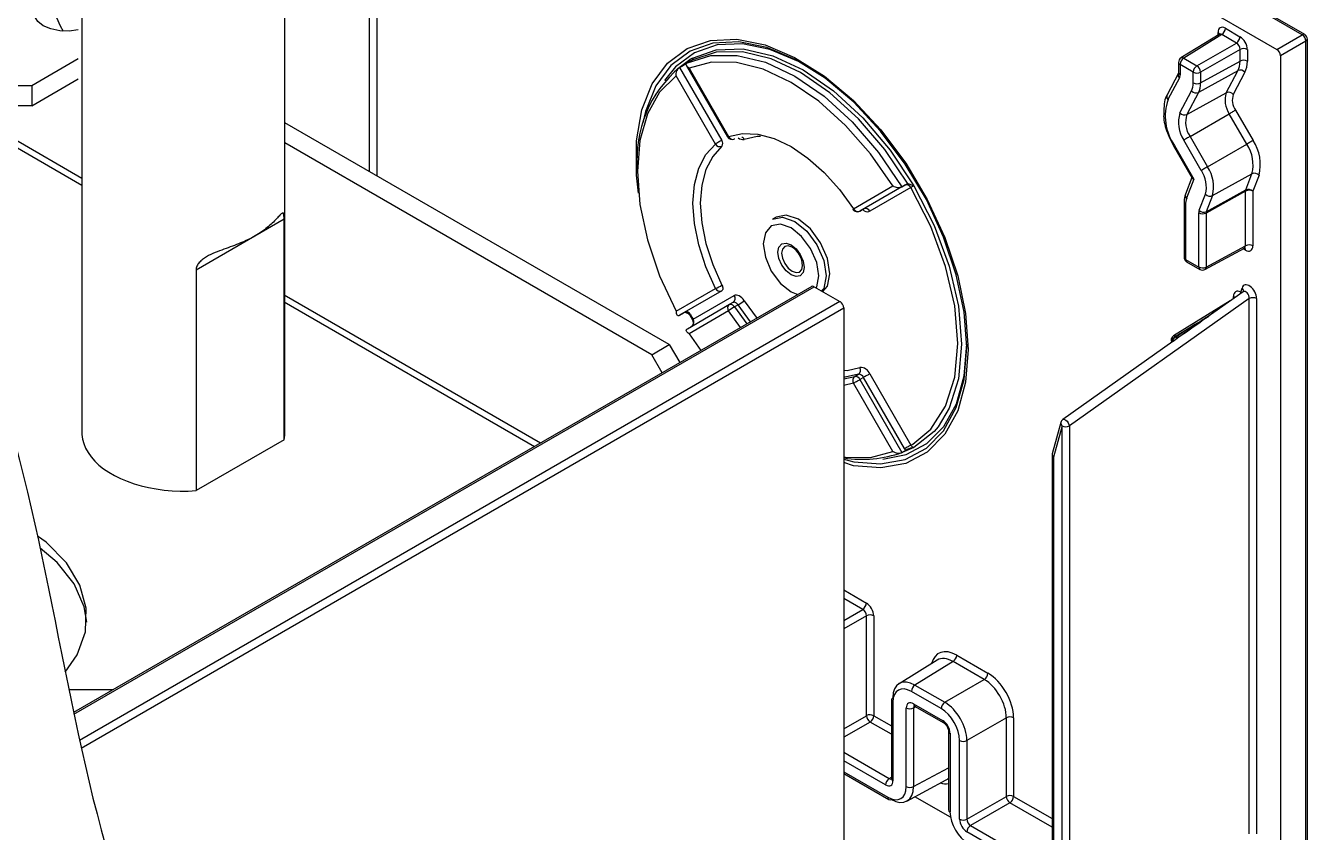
# Model space of a CAD drawing. Extents: x 0 to 8.27, y -9.61 to 0.
# Drawn here: x 1.845 to 4.307, y -8.275 to -6.725 of the extents above; entities that cross this region are included whole.
import ezdxf

# ---------------------------------------------------------------- set-up
doc = ezdxf.new("R2010")
doc.units = 0
doc.header["$LTSCALE"] = 0.5
doc.header["$MEASUREMENT"] = 0
for name, color, linetype in [('Dimension', 10, 'CONTINUOUS'), ('End Cap', 92, 'CONTINUOUS'), ('Housing', 150, 'CONTINUOUS'), ('Mounting', 4, 'CONTINUOUS')]:
    doc.layers.add(name, color=color, linetype=linetype)

msp = doc.modelspace()

# ---------------------------------------------------------------- linework, layer by layer
at = {"layer": 'Dimension', "transparency": 16777216}
msp.add_open_spline([(0.3163, -6.3092), (1.6422, -6.5744), (1.7747, -7.2373), (2.0399, -8.5631), (2.1725, -9.226), (3.4983, -9.4912)], degree=3, knots=[0, 0, 0, 0, 1, 1, 2, 2, 2, 2], dxfattribs=at)
at = {"layer": 'End Cap', "transparency": 16777216}
for p, q in [((4.2971, -6.7429), (2.4745, -5.6907)), ((4.302, -6.7425), (2.4794, -5.6903)), ((2.424, -5.7179), (4.2484, -6.7711)), ((2.5054, -7.0057), (2.5054, -6.395)), ((2.5194, -6.3951), (2.5194, -7.0138)), ((4.1375, -6.7421), (4.0642, -6.7875)), ((4.1426, -6.7426), (4.0694, -6.7879)), ((4.1354, -6.7435), (4.1354, -6.7386)), ((4.1706, -6.7588), (4.1426, -6.7426)), ((4.1495, -6.7304), (4.1775, -6.7466)), ((4.2484, -6.7711), (4.2971, -6.7429)), ((4.0948, -6.8026), (4.1706, -6.7588)), ((4.1777, -6.7711), (4.1019, -6.8148)), ((4.1777, -6.7935), (4.1777, -6.7711)), ((4.1917, -6.7711), (4.1917, -6.7936)), ((4.3042, -6.7552), (4.2554, -6.7833)), ((4.3042, -8.574), (4.3042, -6.7552)), ((4.307, -8.57), (4.307, -6.7511)), ((3.0974, -6.808), (3.1206, -6.7906)), ((3.1159, -6.7969), (3.1233, -6.7927)), ((4.0595, -6.796), (4.0595, -6.8155)), ((4.0694, -6.7879), (4.0948, -6.8026)), ((4.1019, -6.8354), (4.1777, -6.7935)), ((4.2554, -6.7833), (4.2554, -8.6042)), ((3.1009, -6.8056), (3.1083, -6.8013)), ((3.1009, -6.8056), (3.1819, -6.9458)), ((3.1129, -6.7986), (3.1082, -6.8018)), ((3.1145, -6.8029), (3.1932, -6.9392)), ((3.1191, -6.8072), (3.1948, -6.9383)), ((4.0593, -6.817), (4.0374, -6.8585)), ((4.0624, -6.8), (4.0624, -6.8196)), ((4.0879, -6.8147), (4.0624, -6.8)), ((4.0879, -6.8353), (4.0879, -6.8147)), ((4.1737, -6.8119), (4.0979, -6.8538)), ((4.1019, -6.8148), (4.1019, -6.8354)), ((4.1513, -6.8544), (4.1737, -6.8119)), ((4.187, -6.815), (4.1647, -6.8575)), ((3.1698, -6.9528), (3.0941, -6.8216)), ((4.0611, -6.8257), (4.0392, -6.8672)), ((4.0623, -6.8929), (4.0845, -6.8507)), ((4.0979, -6.8538), (4.0756, -6.8961)), ((4.0756, -6.8961), (4.1513, -6.8544)), ((4.0816, -6.9383), (4.157, -6.8947)), ((4.1907, -6.9531), (4.157, -6.8947)), ((4.1689, -6.8878), (4.2027, -6.9462)), ((3.2064, -6.9431), (3.2054, -6.9436)), ((4.0816, -6.9383), (4.1153, -6.9967)), ((4.05, -6.9565), (4.0858, -7.0183)), ((4.0516, -6.9555), (4.0892, -7.0206)), ((4.1033, -7.0036), (4.0696, -6.9451)), ((4.1153, -6.9967), (4.1907, -6.9531)), ((4.0852, -7.0174), (4.0729, -7.0493)), ((4.1248, -7.0519), (4.2005, -7.0101)), ((4.1887, -7.0408), (4.2005, -7.0101)), ((4.2141, -7.0127), (4.2023, -7.0434)), ((3.4352, -7.0771), (3.5109, -7.0333)), ((3.5282, -7.0349), (3.4472, -7.0816)), ((3.4543, -7.0776), (3.5333, -7.0319)), ((3.5454, -7.0365), (3.4664, -7.0821)), ((3.5282, -7.0349), (3.5355, -7.0307)), ((3.5333, -7.0319), (3.5355, -7.0307)), ((4.0892, -7.0206), (4.0751, -7.057)), ((4.1129, -7.0828), (4.1887, -7.0408)), ((4.0701, -7.0657), (4.0701, -7.1703)), ((4.0993, -7.0802), (4.1112, -7.0492)), ((4.1883, -7.0434), (4.1125, -7.0854)), ((4.1248, -7.0519), (4.1129, -7.0828)), ((4.1883, -7.1484), (4.1883, -7.0434)), ((4.2023, -7.0434), (4.2023, -7.1485)), ((3.4472, -7.0816), (3.4543, -7.0776)), ((4.073, -7.0697), (4.073, -7.1744)), ((4.0985, -7.1891), (4.0985, -7.0853)), ((4.1125, -7.0854), (4.1125, -7.1892)), ((3.2864, -7.0931), (3.2793, -7.0972)), ((4.1103, -7.1938), (4.1862, -7.153)), ((4.1125, -7.1892), (4.1883, -7.1484)), ((4.1881, -7.1567), (4.1839, -7.1542)), ((4.073, -7.1744), (4.0985, -7.1891)), ((4.0751, -7.179), (4.1005, -7.1937)), ((3.0941, -7.274), (3.1698, -7.2303)), ((3.1819, -7.2349), (3.1009, -7.2816)), ((4.1835, -7.2368), (4.0601, -7.3242)), ((4.1791, -7.2375), (4.1794, -7.2376)), ((4.1794, -7.2376), (4.1816, -7.2295)), ((4.1794, -7.2376), (4.1806, -7.2389)), ((3.1159, -7.3076), (3.1969, -7.2608)), ((3.127, -7.2896), (3.206, -7.244)), ((3.1969, -7.2608), (3.204, -7.2568)), ((3.2135, -7.2617), (3.2064, -7.2658)), ((4.1953, -7.2497), (3.8498, -7.4944)), ((4.1586, -7.2544), (4.0499, -7.3216)), ((4.165, -7.2499), (4.165, -7.2456)), ((4.1953, -8.2779), (4.1953, -7.2497)), ((4.2094, -7.2498), (4.2094, -8.278)), ((3.1009, -7.2816), (3.1083, -7.2774)), ((3.1083, -7.2774), (3.11, -7.2764)), ((3.1948, -7.2736), (3.1191, -7.3173)), ((3.1204, -7.2818), (3.1255, -7.2907)), ((3.1206, -7.2819), (3.1205, -7.2819)), ((4.1186, -7.2828), (4.1028, -7.2925)), ((4.1032, -7.2923), (4.1177, -7.2834)), ((3.1254, -7.2905), (3.1255, -7.2905)), ((4.0959, -7.2968), (4.0551, -7.322)), ((4.0959, -7.2968), (4.1028, -7.2925)), ((4.0486, -7.3323), (3.837, -7.4821)), ((4.0486, -7.3322), (4.0479, -7.3327)), ((4.0495, -7.3316), (4.0485, -7.3324)), ((3.4377, -7.3993), (3.4448, -7.3953)), ((3.4543, -7.4013), (3.4472, -7.4053)), ((3.4472, -7.4053), (3.5282, -7.5456)), ((3.5333, -7.5381), (3.4543, -7.4013)), ((3.4664, -7.3943), (3.5454, -7.5311)), ((3.5109, -7.5435), (3.4352, -7.4123)), ((3.8331, -7.4877), (3.817, -7.5481)), ((3.8357, -7.4943), (3.8196, -7.5547)), ((3.8357, -8.4185), (3.8357, -7.4943)), ((3.8498, -7.4944), (3.8498, -8.4186)), ((3.5454, -7.5311), (3.5488, -7.5292)), ((3.551, -7.536), (3.5242, -7.5475)), ((3.5282, -7.5456), (3.5355, -7.5413)), ((3.5355, -7.5413), (3.5333, -7.5381)), ((3.5353, -7.5411), (3.5402, -7.5387)), ((3.8166, -7.5507), (3.8166, -8.3353)), ((3.8196, -7.5547), (3.8196, -8.3394)), ((3.4162, -7.8096), (3.4598, -7.8347)), ((3.4529, -7.8469), (3.4162, -7.8258)), ((3.4162, -7.8681), (3.4529, -7.8469)), ((3.46, -7.8592), (3.4162, -7.8844)), ((3.46, -8.0511), (3.46, -7.8592)), ((3.474, -7.8592), (3.474, -8.0511)), ((3.5959, -7.9444), (3.5226, -7.9897)), ((3.6264, -7.9471), (3.5532, -7.9923)), ((3.6862, -7.9816), (3.6264, -7.9471)), ((3.6333, -7.9349), (3.6932, -7.9695)), ((3.5532, -7.9923), (3.6104, -8.0254)), ((3.6104, -8.0254), (3.6862, -7.9816)), ((3.5079, -8.0208), (3.5079, -8.1719)), ((3.5109, -8.0249), (3.5109, -8.176)), ((3.6035, -8.0376), (3.5462, -8.0045)), ((3.4162, -8.0763), (3.46, -8.0511)), ((3.474, -8.0511), (3.5079, -8.0707)), ((3.5363, -8.1874), (3.5363, -8.0363)), ((3.5547, -8.034), (3.5503, -8.0364)), ((3.5503, -8.0364), (3.5503, -8.1875)), ((3.5505, -8.0282), (3.6063, -8.0604)), ((3.5525, -8.0327), (3.6084, -8.065)), ((3.467, -8.0633), (3.4162, -8.0926)), ((3.5079, -8.0869), (3.467, -8.0633)), ((3.7287, -8.0551), (3.6529, -8.0989)), ((3.7287, -8.2062), (3.7287, -8.0551)), ((3.7427, -8.0552), (3.7427, -8.2062)), ((3.6175, -8.0808), (3.6175, -8.2319)), ((3.6205, -8.0849), (3.6205, -8.236)), ((3.6388, -8.2499), (3.6388, -8.0988)), ((3.6529, -8.0989), (3.6529, -8.2499)), ((3.4162, -8.1215), (3.5037, -8.172)), ((3.4967, -8.1841), (3.4162, -8.1377)), ((3.4162, -8.1589), (3.501, -8.2078)), ((3.4162, -8.1623), (3.503, -8.2124)), ((3.5037, -8.172), (3.5079, -8.1693)), ((3.5373, -8.2152), (3.6132, -8.1744)), ((3.5503, -8.1875), (3.6175, -8.1513)), ((3.6215, -8.2464), (3.553, -8.2068)), ((3.6529, -8.2499), (3.7287, -8.2062)), ((3.7357, -8.2184), (3.6599, -8.2622)), ((3.8166, -8.2651), (3.7357, -8.2184)), ((3.7427, -8.2062), (3.8166, -8.2489)), ((3.6599, -8.2622), (3.8204, -8.3548)), ((3.8242, -8.3732), (3.653, -8.2743))]:
    msp.add_line(p, q, dxfattribs=at)
at = {"layer": 'End Cap', "transparency": 16777216, "flags": 128}
for points in [[(3.0219, -7.047), (3.0181, -7.0125), (3.0181, -6.9464), (3.0284, -6.8872), (3.0485, -6.837), (3.0778, -6.7972), (3.1155, -6.7691), (3.1603, -6.7537), (3.2107, -6.7515), (3.2651, -6.7625), (3.3219, -6.7864), (3.3791, -6.8224), (3.4349, -6.8693), (3.4875, -6.9257), (3.5353, -6.9897), (3.5767, -7.0593), (3.6104, -7.1322), (3.6352, -7.2061), (3.6504, -7.2786), (3.6556, -7.3474), (3.6556, -7.3474)], [(3.6526, -7.3434), (3.6476, -7.2756), (3.6326, -7.2042), (3.6081, -7.1315), (3.575, -7.0597), (3.5343, -6.9912), (3.4872, -6.9282), (3.4354, -6.8727), (3.3805, -6.8265), (3.3242, -6.7911), (3.2683, -6.7676), (3.2147, -6.7568), (3.1651, -6.7589), (3.121, -6.7741), (3.084, -6.8017), (3.055, -6.8409), (3.0352, -6.8904), (3.0302, -6.912)], [(3.3433, -6.8018), (3.3294, -6.7941), (3.2744, -6.771), (3.2217, -6.7603), (3.1729, -6.7625), (3.1295, -6.7774), (3.093, -6.8045), (3.0718, -6.831)], [(3.1255, -6.7877), (3.1714, -6.7716), (3.2234, -6.7701), (3.2798, -6.7832), (3.3383, -6.8104), (3.3968, -6.8508), (3.4531, -6.9027), (3.5052, -6.9643), (3.551, -7.0333)], [(3.1159, -6.7969), (3.1608, -6.7829), (3.2113, -6.7825), (3.2657, -6.7957), (3.3221, -6.8222), (3.3784, -6.8608), (3.4328, -6.9104), (3.4833, -6.9691), (3.5282, -7.0349)], [(3.5109, -7.0333), (3.4678, -6.9719), (3.4197, -6.9171), (3.3682, -6.8707), (3.315, -6.8344), (3.2617, -6.8093), (3.2102, -6.7961), (3.1622, -6.7954), (3.1191, -6.8072)], [(3.5402, -7.0297), (3.4952, -6.9635), (3.4445, -6.9044), (3.3899, -6.8546), (3.3333, -6.8157), (3.2766, -6.7892), (3.222, -6.776), (3.1713, -6.7765), (3.1264, -6.7908)], [(3.0941, -6.8216), (3.0624, -6.853), (3.039, -6.895), (3.0246, -6.9462), (3.0198, -7.0049), (3.0246, -7.0692), (3.039, -7.137), (3.0624, -7.206), (3.0941, -7.274)], [(4.1689, -6.8878), (4.1678, -6.8885), (4.1665, -6.8892), (4.165, -6.8901), (4.1634, -6.891), (4.1617, -6.892), (4.16, -6.8929), (4.1584, -6.8939), (4.157, -6.8947)], [(3.1948, -6.9383), (3.194, -6.9388), (3.1935, -6.9391), (3.1932, -6.9392), (3.1932, -6.9392)], [(3.1948, -6.9383), (3.2216, -6.9324), (3.2511, -6.9337), (3.2826, -6.9422), (3.315, -6.9577), (3.3474, -6.9797), (3.3789, -7.0075), (3.4084, -7.0402), (3.4352, -7.0771)], [(3.2562, -6.9381), (3.2498, -6.9384), (3.2251, -6.9439)], [(4.0816, -6.9383), (4.0801, -6.9391), (4.0785, -6.94), (4.0768, -6.941), (4.0751, -6.942), (4.0735, -6.9429), (4.072, -6.9438), (4.0707, -6.9445), (4.0696, -6.9451)], [(3.1698, -7.2303), (3.1513, -7.1887), (3.1377, -7.1467), (3.1294, -7.1056), (3.1265, -7.0665), (3.1294, -7.0307), (3.1377, -6.9992), (3.1513, -6.973), (3.1698, -6.9528)], [(3.1823, -6.957), (3.1645, -6.9765), (3.1514, -7.0018), (3.1434, -7.0321), (3.1407, -7.0665), (3.1434, -7.1041), (3.1514, -7.1437), (3.1645, -7.1841), (3.1823, -7.2241)], [(3.1819, -6.9458), (3.1804, -6.9466), (3.1788, -6.9476), (3.1771, -6.9485), (3.1754, -6.9495), (3.1738, -6.9505), (3.1723, -6.9513), (3.1709, -6.9521), (3.1698, -6.9528)], [(4.0516, -6.9555), (4.0508, -6.956), (4.0503, -6.9563), (4.05, -6.9565), (4.05, -6.9565)], [(4.2027, -6.9462), (4.2016, -6.9469), (4.2002, -6.9476), (4.1987, -6.9485), (4.1971, -6.9494), (4.1954, -6.9504), (4.1938, -6.9514), (4.1922, -6.9523), (4.1907, -6.9531)], [(4.1153, -6.9967), (4.1138, -6.9975), (4.1122, -6.9985), (4.1106, -6.9994), (4.1089, -7.0004), (4.1073, -7.0013), (4.1058, -7.0022), (4.1044, -7.0029), (4.1033, -7.0036)], [(3.5488, -7.5292), (3.5836, -7.5005), (3.6121, -7.4565), (3.6296, -7.4009), (3.6356, -7.3359), (3.6296, -7.264), (3.6121, -7.1882), (3.5836, -7.1113), (3.5454, -7.0365)], [(3.551, -7.0333), (3.5899, -7.1094), (3.6188, -7.1875), (3.6366, -7.2646), (3.6426, -7.3376), (3.6366, -7.4037), (3.6188, -7.4602), (3.5974, -7.4959)], [(3.3896, -7.2021), (3.385, -7.1727), (3.3719, -7.1425), (3.3523, -7.116), (3.3291, -7.0973), (3.306, -7.0893), (3.2864, -7.0931)], [(3.3684, -7.2061), (3.3643, -7.1802), (3.3527, -7.1535), (3.3354, -7.1302), (3.315, -7.1137), (3.2946, -7.1066), (3.2772, -7.1099), (3.2657, -7.1233), (3.2616, -7.1445), (3.2657, -7.1704), (3.2772, -7.1971), (3.2946, -7.2205), (3.315, -7.237), (3.3284, -7.2416)], [(3.2793, -7.0972), (3.2989, -7.0934), (3.3221, -7.1014), (3.3452, -7.1201), (3.3648, -7.1466), (3.3779, -7.1768), (3.3825, -7.2061)], [(3.34, -7.1898), (3.3381, -7.1997), (3.3327, -7.206), (3.3246, -7.2075), (3.315, -7.2042), (3.3054, -7.1965), (3.2973, -7.1855), (3.2919, -7.173), (3.29, -7.1609), (3.2919, -7.1509), (3.2973, -7.1447), (3.3054, -7.1431), (3.315, -7.1464), (3.3246, -7.1542), (3.3327, -7.1651), (3.3381, -7.1776), (3.34, -7.1898)], [(3.3171, -7.151), (3.3094, -7.1483), (3.3029, -7.1496), (3.2986, -7.1546), (3.297, -7.1626), (3.2986, -7.1723), (3.3029, -7.1823), (3.3094, -7.1911), (3.3171, -7.1973), (3.3247, -7.1999), (3.3312, -7.1987), (3.3356, -7.1937), (3.3371, -7.1866)], [(3.363, -7.2289), (3.3643, -7.2274), (3.3684, -7.2061)], [(3.3825, -7.2061), (3.3779, -7.2302), (3.3737, -7.2351)], [(3.376, -7.2364), (3.385, -7.2261), (3.3896, -7.2021)], [(3.1823, -7.2241), (3.1831, -7.2258), (3.1836, -7.2275), (3.1839, -7.2291), (3.184, -7.2307), (3.1838, -7.232), (3.1834, -7.2332), (3.1827, -7.2342), (3.1819, -7.2349)], [(4.1788, -7.2402), (4.179, -7.2391), (4.1791, -7.2375)], [(4.1792, -7.2399), (4.1793, -7.2393), (4.1794, -7.2376)], [(3.1969, -7.2608), (3.1979, -7.2605), (3.199, -7.2604), (3.2003, -7.2606), (3.2016, -7.2612), (3.2029, -7.262), (3.2041, -7.263), (3.2053, -7.2643), (3.2064, -7.2658)], [(3.204, -7.2568), (3.205, -7.2564), (3.2061, -7.2563), (3.2073, -7.2565), (3.2086, -7.2571), (3.2099, -7.2579), (3.2112, -7.259), (3.2124, -7.2603), (3.2135, -7.2617)], [(3.2251, -7.254), (3.2229, -7.251), (3.2205, -7.2484), (3.218, -7.2463), (3.2154, -7.2446), (3.2128, -7.2436), (3.2103, -7.2431), (3.208, -7.2432), (3.206, -7.244)], [(3.2371, -7.2943), (3.2135, -7.2617)], [(3.2251, -7.254), (3.2498, -7.288)], [(3.2179, -7.3054), (3.1948, -7.2736)], [(3.2064, -7.2658), (3.2301, -7.2984)], [(4.0959, -7.2968), (4.097, -7.2973), (4.0977, -7.2976)], [(4.1028, -7.2925), (4.1039, -7.2931), (4.104, -7.2931)], [(4.1032, -7.2923), (4.1043, -7.2929), (4.1043, -7.2929)], [(3.1191, -7.3173), (3.1416, -7.3494)], [(3.4916, -7.5581), (3.5362, -7.5496), (3.5762, -7.5285), (3.6088, -7.4955), (3.6329, -7.4517), (3.6477, -7.3985), (3.6526, -7.3376)], [(3.4162, -7.5582), (3.4354, -7.5632), (3.4872, -7.5675), (3.5343, -7.5588), (3.575, -7.5374), (3.6081, -7.5039), (3.6326, -7.4593), (3.6476, -7.4053), (3.6526, -7.3434)], [(3.6556, -7.3474), (3.6504, -7.4103), (3.6352, -7.4653), (3.6104, -7.5105), (3.5767, -7.5446), (3.5353, -7.5664), (3.4875, -7.5752), (3.4349, -7.5708), (3.4162, -7.5649)], [(3.4162, -7.3875), (3.4226, -7.3878), (3.4474, -7.3823)], [(3.4448, -7.3953), (3.419, -7.401), (3.4162, -7.4008)], [(3.4162, -7.4041), (3.4377, -7.3993)], [(3.4352, -7.4123), (3.4363, -7.4117), (3.4376, -7.4109), (3.4391, -7.41), (3.4408, -7.4091), (3.4425, -7.4081), (3.4441, -7.4071), (3.4458, -7.4062), (3.4472, -7.4053)], [(3.4664, -7.3943), (3.4653, -7.3949), (3.4639, -7.3957), (3.4624, -7.3966), (3.4608, -7.3975), (3.4591, -7.3985), (3.4574, -7.3995), (3.4558, -7.4004), (3.4543, -7.4013)], [(3.4352, -7.4123), (3.4162, -7.4165)], [(3.837, -7.4821), (3.8382, -7.4817), (3.8403, -7.4819), (3.8428, -7.4833), (3.8453, -7.4855), (3.8474, -7.4884), (3.849, -7.4915), (3.8498, -7.4944)], [(3.5974, -7.4959), (3.5899, -7.5049), (3.551, -7.536)], [(3.5454, -7.5311), (3.5443, -7.5318), (3.5429, -7.5325), (3.5414, -7.5334), (3.5398, -7.5344), (3.5381, -7.5353), (3.5364, -7.5363), (3.5348, -7.5372), (3.5333, -7.5381)], [(3.4162, -7.5536), (3.4197, -7.5545), (3.4678, -7.5552), (3.5109, -7.5435)], [(3.5079, -8.1719), (3.5079, -8.1719), (3.5079, -8.1721)]]:
    msp.add_lwpolyline(points, dxfattribs=at)
at = {"layer": 'End Cap', "transparency": 16777216}
for centre, radius, start, end in [((4.133, -6.7435), 0.00546, 19.2477, 64.3058), ((4.1341, -6.7297), 0.0154, 303.2297, 357.3477), ((4.1622, -6.7459), 0.0154, 303.2297, 357.3477), ((4.2999, -6.747), 0.00495, 65.3602, 124.6041), ((4.2893, -6.7556), 0.0149, 1.7215, 58.2785), ((4.297, -6.7511), 0.01, 0, 60.0027), ((4.1846, -6.7848), 0.0154, 62.6565, 116.7662), ((4.3021, -6.7507), 0.00495, 295.3879, 354.638), ((3.1948, -6.9134), 0.1435, 118.8713, 121.1395), ((4.0695, -6.796), 0.01, 121.7291, 180), ((4.0644, -6.7955), 0.00494, 185.0787, 246.2415), ((4.0778, -6.8008), 0.0154, 123.2297, 177.3477), ((4.0664, -6.792), 0.00501, 54.4735, 116.3416), ((4.1846, -6.8072), 0.0154, 62.6565, 116.7662), ((3.2488, -6.9815), 0.2298, 130.0403, 184.8286), ((4.0665, -6.82), 0.00782, 157.7922, 226.3374), ((4.0643, -6.8151), 0.0048, 184.1293, 247.1908), ((4.1032, -6.8155), 0.0154, 123.2297, 177.3477), ((4.0949, -6.801), 0.0154, 242.6565, 296.7662), ((4.086, -6.8158), 0.0159, 3.5222, 56.4778), ((4.1783, -6.8224), 0.0115, 40.0926, 113.4578), ((4.0949, -6.8216), 0.0154, 242.6565, 296.7662), ((4.133, -6.8991), 0.099, 161.2244, 214.7514), ((4.0446, -6.8616), 0.00779, 156.5738, 226.411), ((4.0933, -6.8433), 0.0115, 220.0926, 293.4578), ((4.1941, -6.8689), 0.0452, 161.2244, 214.7514), ((4.1559, -6.8649), 0.0115, 40.0926, 113.4578), ((4.1968, -6.8685), 0.034, 161.2244, 214.7514), ((4.1177, -6.9118), 0.0585, 161.2244, 214.7514), ((4.0711, -6.8855), 0.0115, 220.0926, 293.4578), ((4.1204, -6.9113), 0.0473, 161.2244, 214.7514), ((3.2019, -6.9342), 0.01, 210, 290.7367), ((3.2031, -6.9351), 0.00884, 201.4928, 285.6865), ((3.2222, -6.9318), 0.0124, 226.2339, 283.4182), ((3.2153, -6.9486), 0.0108, 25.988, 61.6448), ((3.1784, -6.948), 0.0098, 208.7555, 293.5817), ((3.1746, -6.9517), 0.00943, 325.6583, 38.897), ((4.1314, -6.9927), 0.0713, 345.8864, 33.7246), ((4.1335, -6.9924), 0.0832, 345.8864, 33.7246), ((4.0558, -7.0353), 0.0572, 345.8864, 33.7246), ((4.0579, -7.035), 0.0691, 345.8864, 33.7246), ((4.2055, -7.0211), 0.0121, 44.186, 114.0179), ((3.537, -7.0404), 0.00922, 24.8163, 113.6431), ((4.1955, -7.0433), 0.00721, 160.1817, 180.8056), ((4.1952, -7.0571), 0.0154, 62.6565, 116.7662), ((4.1936, -7.0519), 0.0121, 44.186, 114.0179), ((4.0749, -7.0653), 0.0048, 184.1132, 247.1924), ((4.0798, -7.0515), 0.00724, 162.8597, 229.9497), ((4.1199, -7.0408), 0.0121, 224.186, 294.0179), ((3.4362, -7.0793), 0.0025, 114.2874, 158.9649), ((3.4422, -7.073), 0.01, 213.114, 299.9973), ((3.4435, -7.0732), 0.00922, 204.8163, 293.6431), ((3.4622, -7.0702), 0.0126, 220.9094, 289.0937), ((3.458, -7.086), 0.00922, 24.8163, 113.6431), ((4.1055, -7.0716), 0.0154, 242.6565, 296.7662), ((4.108, -7.0718), 0.0121, 224.186, 294.0179), ((3.2948, -7.1869), 0.0422, 0.4842, 58.2567), ((4.1827, -7.1563), 0.00551, 355.824, 39.4924), ((4.1952, -7.1622), 0.0154, 62.6565, 116.7662), ((4.0801, -7.1703), 0.01, 180, 240.0027), ((4.0749, -7.17), 0.0048, 184.1293, 247.1908), ((4.0778, -7.175), 0.0048, 172.814, 235.8738), ((4.1032, -7.1897), 0.0048, 172.814, 235.8738), ((4.1055, -7.1754), 0.0154, 242.6565, 296.7662), ((4.1076, -7.1897), 0.00487, 302.6721, 6.5147), ((4.1055, -7.185), 0.01, 240.0027, 298.2656), ((3.1306, -7.1345), 0.1035, 292.2792, 300.0074), ((3.1782, -7.2264), 0.00922, 204.8163, 293.6431), ((4.1775, -7.2349), 0.00673, 349.0939, 53.3225), ((3.2024, -7.2683), 0.00922, 126.3512, 215.1851), ((3.1985, -7.2493), 0.00922, 306.3512, 35.1851), ((3.1619, -7.1723), 0.1033, 299.9872, 307.7287), ((4.1622, -7.251), 0.00609, 28.5376, 62.5558), ((4.2023, -7.2635), 0.0154, 62.6565, 116.7662), ((3.1137, -7.2848), 0.00922, 24.8163, 113.6431), ((3.7595, -6.9187), 0.7332, 209.6093, 210.3907), ((3.258, -7.3553), 0.1033, 119.9872, 127.7287), ((3.1195, -7.295), 0.00922, 306.3512, 35.1851), ((4.0552, -7.3301), 0.01, 121.7291, 176.7648), ((4.049, -7.3296), 0.00378, 179.655, 230.9913), ((4.0595, -7.3343), 0.013, 109.913, 172.3273), ((4.0593, -7.3349), 0.0124, 105.5973, 170.3531), ((4.0529, -7.3358), 0.00544, 114.7994, 128.6514), ((4.0522, -7.3261), 0.00501, 54.4735, 116.3416), ((3.439, -7.3874), 0.0098, 306.4131, 31.246), ((3.4488, -7.4011), 0.0189, 21.0999, 94.3494), ((3.4435, -7.4072), 0.0098, 126.4131, 211.246), ((3.4384, -7.4087), 0.00943, 21.0999, 94.3494), ((3.4455, -7.4047), 0.00943, 21.0999, 94.3494), ((3.8428, -7.4903), 0.01, 125.2969, 165.0011), ((3.8398, -7.4889), 0.00673, 169.0939, 233.3225), ((3.8428, -7.4806), 0.0154, 242.6565, 296.7662), ((3.4508, -7.3215), 0.237, 261.6193, 289.0627), ((3.8266, -7.5507), 0.01, 165.0011, 180), ((3.8214, -7.5503), 0.0048, 184.1293, 247.1908), ((3.8236, -7.5493), 0.00673, 169.0939, 233.3225), ((3.4444, -7.834), 0.0154, 303.2297, 357.3477), ((3.4669, -7.8729), 0.0154, 62.6565, 116.7662), ((3.6179, -7.9342), 0.0154, 303.2297, 357.3477), ((3.6778, -7.9687), 0.0154, 303.2297, 357.3477), ((3.5616, -8.0052), 0.0154, 123.2297, 177.3477), ((3.5129, -8.0213), 0.00495, 115.3879, 174.638), ((3.5129, -8.0204), 0.00494, 185.0787, 246.2415), ((3.6189, -8.0383), 0.0154, 123.2297, 177.3477), ((3.4669, -8.0648), 0.0154, 62.6565, 116.7662), ((3.4758, -8.0501), 0.0159, 183.5222, 236.4778), ((3.4586, -8.0504), 0.0154, 303.2297, 357.3477), ((3.5434, -8.0226), 0.0154, 242.6565, 296.7662), ((3.5552, -8.0288), 0.0048, 172.814, 235.8738), ((3.6111, -8.061), 0.00481, 172.8196, 235.8183), ((3.7356, -8.0689), 0.0154, 62.6565, 116.7662), ((3.6223, -8.0805), 0.00481, 184.2736, 247.1764), ((3.6459, -8.0851), 0.0154, 242.6565, 296.7662), ((3.5121, -8.1849), 0.0154, 123.2297, 177.3477), ((3.513, -8.1713), 0.00512, 188.5414, 245.3188), ((3.5434, -8.1737), 0.0154, 242.6565, 296.7662), ((3.5057, -8.2084), 0.0048, 172.814, 235.8738), ((3.5051, -8.2079), 0.00495, 245.3602, 304.6041), ((3.7356, -8.2199), 0.0154, 62.6565, 116.7662), ((3.7445, -8.2052), 0.0159, 183.5222, 236.4778), ((3.7273, -8.2055), 0.0154, 303.2297, 357.3477), ((3.6223, -8.2315), 0.0048, 184.1293, 247.1908), ((3.6459, -8.2362), 0.0154, 242.6565, 296.7662), ((3.6684, -8.2751), 0.0154, 123.2297, 177.3477)]:
    msp.add_arc(centre, radius, start, end, dxfattribs=at)
for centre, major_axis, ratio, start_param, end_param in [((4.1495, -6.7468), (-0.01, 0.0173), 0.577206, 5.498021, 7.068512), ((4.1424, -6.7509), (-0.00474, 0.00882), 0.576503, 5.515406, 6.31802), ((4.1775, -6.763), (-0.01, 0.0173), 0.577557, 3.927224, 5.497716), ((4.1705, -6.767), (-0.005, 0.00866), 0.598058, 3.927226, 5.497718), ((4.2484, -6.7792), (-0.005, 0.00866), 0.577557, 3.927224, 5.497716), ((4.1351, -6.7691), (-0.0302, 0.0519), 0.578632, 3.488796, 3.92506), ((4.1422, -6.765), (-0.035, 0.0606), 0.577343, 3.490629, 3.926893), ((4.0483, -6.8114), (-0.01, 0.0173), 0.577343, 3.490629, 3.926893), ((4.0525, -6.8149), (-0.025, 0.0433), 0.577343, 3.490629, 3.926893), ((4.0596, -6.8108), (-0.0298, 0.0521), 0.576045, 3.492446, 3.928711), ((4.0963, -7.0165), (0.0108, 0.0008), 0.442351, 3.349858, 3.965376), ((4.1084, -7.0902), (-0.025, 0.0433), 0.577351, 0.436293, 0.785305), ((4.1126, -7.0935), (-0.01, 0.0173), 0.577351, 0.436293, 0.785305), ((4.1197, -7.0894), (-0.00516, 0.00857), 0.585453, 0.425435, 0.774447), ((4.1811, -7.1444), (-0.00526, 0.00852), 0.576506, 3.106757, 3.909534), ((4.1881, -7.1403), (-0.01, 0.0173), 0.577206, 2.356428, 3.92692), ((4.1791, -7.2538), (-0.01, 0.0173), 0.577206, 5.498021, 7.068512), ((4.1952, -7.2417), (-0.0099, 0.0175), 0.578664, 3.936819, 6.814309), ((4.1881, -7.2458), (-0.00377, 0.00943), 0.657617, 4.035457, 6.439785), ((4.1494, -7.2813), (0.1266, 0.0722), 0.096871, 1.951674, 2.344011), ((4.1493, -7.2733), (0.1253, 0.0802), 0.048725, 1.921364, 2.332019), ((4.1494, -7.2813), (0.1266, 0.0722), 0.096871, 1.889167, 1.892444), ((4.0377, -7.3361), (0.0106, 0.0014), 0.448108, 0.417682, 0.510715), ((4.1493, -7.2733), (0.1253, 0.0802), 0.048725, 2.332019, 2.463478), ((4.0376, -7.328), (0.0204, -0.0003), 0.584276, 0.457857, 0.550889), ((3.4528, -7.8552), (-0.005, 0.00866), 0.598058, 3.927226, 5.497718), ((3.4598, -7.8511), (-0.01, 0.0173), 0.577557, 3.927224, 5.497716), ((3.6333, -7.9921), (-0.035, 0.0606), 0.577206, 5.498021, 6.834851), ((3.6262, -7.9961), (-0.0297, 0.0521), 0.577137, 5.500926, 6.30354), ((3.6932, -8.0266), (-0.035, 0.0606), 0.577557, 3.927224, 5.497716), ((3.5533, -8.0412), (-0.0303, 0.0518), 0.577255, 5.495114, 7.065606), ((3.5462, -8.0453), (-0.025, 0.0433), 0.577206, 5.498021, 7.068512), ((3.6861, -8.0307), (-0.03, 0.052), 0.580974, 3.927225, 5.497716), ((3.5505, -8.0445), (-0.01, 0.0173), 0.577206, 5.498021, 7.068512), ((3.6106, -8.0743), (-0.03, 0.052), 0.574141, 3.927224, 5.497716), ((3.5575, -8.0404), (-0.00526, 0.00852), 0.576506, 6.236284, 7.051126), ((3.6035, -8.0784), (-0.025, 0.0433), 0.577557, 3.927224, 5.497716), ((3.6063, -8.0767), (-0.01, 0.0173), 0.577557, 3.927224, 5.497716), ((3.5038, -8.1637), (-0.00474, 0.00882), 0.576503, 2.373814, 3.171182), ((3.5836, -8.1223), (-0.0303, 0.0518), 0.577138, 3.121238, 3.274823), ((3.4967, -8.1678), (-0.01, 0.0173), 0.577206, 2.356428, 3.92692), ((3.501, -8.167), (-0.025, 0.0433), 0.577206, 2.356428, 3.92692), ((3.508, -8.1629), (-0.0297, 0.0521), 0.577254, 2.359335, 3.929826), ((3.5906, -8.1182), (-0.035, 0.0606), 0.577206, 2.589927, 2.930718), ((3.6558, -8.2564), (-0.025, 0.0433), 0.577557, 0.785632, 2.356124), ((3.653, -8.258), (-0.01, 0.0173), 0.577557, 0.785632, 2.356124), ((3.6601, -8.2539), (-0.005, 0.00866), 0.598058, 0.785633, 2.356125)]:
    msp.add_ellipse(centre, major_axis=major_axis, ratio=ratio, start_param=start_param, end_param=end_param, dxfattribs=at)
for points, knots in [([(4.1384, -6.7413), (4.1384, -6.7413), (4.1385, -6.7411), (4.1379, -6.742), (4.1376, -6.7421), (4.1375, -6.7421)], [0, 0, 0, 0, 0.230261, 0.91226, 1, 1, 1, 1]), ([(3.1206, -6.7906), (3.1206, -6.7906), (3.1204, -6.7908), (3.1192, -6.7927), (3.1169, -6.7957), (3.114, -6.7978), (3.1129, -6.7986)], [0, 0, 0, 0, 0.010643, 0.083069, 0.648512, 1, 1, 1, 1]), ([(3.1206, -6.7906), (3.1206, -6.7909), (3.1204, -6.7921), (3.1206, -6.7933), (3.1207, -6.7941)], [0, 0, 0, 0, 0.292584, 1, 1, 1, 1]), ([(3.1264, -6.7908), (3.1263, -6.7909), (3.1257, -6.7912), (3.1247, -6.7919), (3.1236, -6.7925), (3.1233, -6.7927)], [0, 0, 0, 0, 0.145848, 0.778825, 1, 1, 1, 1]), ([(3.1256, -6.7905), (3.1255, -6.7899), (3.1254, -6.789), (3.1255, -6.7881), (3.1255, -6.7877)], [0, 0, 0, 0, 0.629839, 1, 1, 1, 1]), ([(3.1264, -6.7908), (3.1267, -6.7905), (3.1274, -6.7896), (3.1264, -6.7886), (3.1257, -6.7878), (3.1255, -6.7877), (3.1255, -6.7877)], [0, 0, 0, 0, 0.351488, 0.916931, 0.989357, 1, 1, 1, 1]), ([(3.0941, -6.8216), (3.0941, -6.8216), (3.0941, -6.8202), (3.0943, -6.8172), (3.0955, -6.8128), (3.0973, -6.8093), (3.0991, -6.8069), (3.1003, -6.806), (3.1009, -6.8056)], [0, 0, 0, 0, 0.006498, 0.261772, 0.535218, 0.728261, 0.863798, 1, 1, 1, 1]), ([(3.1083, -6.8013), (3.1092, -6.8008), (3.1106, -6.8), (3.1123, -6.799), (3.1129, -6.7986)], [0, 0, 0, 0, 0.621391, 1, 1, 1, 1]), ([(3.1191, -6.8072), (3.1191, -6.8072), (3.1179, -6.8064), (3.1158, -6.8048), (3.1139, -6.8022), (3.1136, -6.7999), (3.1143, -6.7981), (3.1154, -6.7973), (3.1159, -6.7969)], [0, 0, 0, 0, 0.006498, 0.261772, 0.535218, 0.728261, 0.863798, 1, 1, 1, 1]), ([(4.0595, -6.8155), (4.0595, -6.8157), (4.0595, -6.8166), (4.0593, -6.817), (4.0593, -6.817), (4.0593, -6.817)], [0, 0, 0, 0, 0.280379, 0.901844, 1, 1, 1, 1]), ([(4.0374, -6.8585), (4.0355, -6.8626), (4.0314, -6.8716), (4.0315, -6.8831), (4.0315, -6.8892)], [0, 0, 0, 0, 0.467353, 1, 1, 1, 1]), ([(4.0315, -6.8892), (4.0312, -6.8925), (4.03, -6.9052), (4.0364, -6.9294), (4.0458, -6.9481), (4.05, -6.9565)], [0, 0, 0, 0, 0.163455, 0.624577, 1, 1, 1, 1]), ([(3.5109, -7.0333), (3.5109, -7.0334), (3.5121, -7.034), (3.5148, -7.0352), (3.5192, -7.0362), (3.5231, -7.0363), (3.5261, -7.0358), (3.5275, -7.0352), (3.5282, -7.0349)], [0, 0, 0, 0, 0.006498, 0.261772, 0.535218, 0.728261, 0.863798, 1, 1, 1, 1]), ([(3.5355, -7.0307), (3.5364, -7.0303), (3.5379, -7.0296), (3.5396, -7.0297), (3.5402, -7.0297)], [0, 0, 0, 0, 0.621391, 1, 1, 1, 1]), ([(3.551, -7.0333), (3.551, -7.0333), (3.5507, -7.0332), (3.5484, -7.0321), (3.5447, -7.0305), (3.5414, -7.0299), (3.5402, -7.0297)], [0, 0, 0, 0, 0.010643, 0.083069, 0.648512, 1, 1, 1, 1]), ([(3.551, -7.0333), (3.5507, -7.0335), (3.5494, -7.0342), (3.5473, -7.0354), (3.546, -7.0362), (3.5454, -7.0365)], [0, 0, 0, 0, 0.141348, 0.570664, 1, 1, 1, 1]), ([(4.0729, -7.0493), (4.0724, -7.0506), (4.0707, -7.0556), (4.0703, -7.0614), (4.0701, -7.0657)], [0, 0, 0, 0, 0.253868, 1, 1, 1, 1]), ([(3.4543, -7.0776), (3.4551, -7.0774), (3.456, -7.0772), (3.4557, -7.0771), (3.4556, -7.0771)], [0, 0, 0, 0, 0.940015, 1, 1, 1, 1]), ([(4.1861, -7.1531), (4.1869, -7.1529), (4.1878, -7.1527), (4.1874, -7.1527), (4.1874, -7.1527)], [0, 0, 0, 0, 0.94524, 1, 1, 1, 1]), ([(4.1841, -7.2362), (4.1841, -7.2362), (4.1842, -7.2362), (4.1836, -7.2366), (4.1834, -7.2368)], [0, 0, 0, 0, 0.456979, 1, 1, 1, 1]), ([(3.0941, -7.274), (3.0941, -7.274), (3.0941, -7.2754), (3.0943, -7.278), (3.0955, -7.2808), (3.0973, -7.2822), (3.0991, -7.2824), (3.1003, -7.2819), (3.1009, -7.2816)], [0, 0, 0, 0, 0.006498, 0.261772, 0.535218, 0.728261, 0.863798, 1, 1, 1, 1]), ([(3.1129, -7.2765), (3.1127, -7.2765), (3.1114, -7.2763), (3.1098, -7.2766), (3.1086, -7.2772), (3.1083, -7.2774)], [0, 0, 0, 0, 0.145848, 0.778825, 1, 1, 1, 1]), ([(3.1129, -7.2765), (3.114, -7.2768), (3.1169, -7.2776), (3.1192, -7.28), (3.1204, -7.2817), (3.1206, -7.2819), (3.1206, -7.2819)], [0, 0, 0, 0, 0.351488, 0.916931, 0.989357, 1, 1, 1, 1]), ([(3.122, -7.281), (3.1215, -7.2813), (3.1206, -7.2818), (3.1206, -7.2819), (3.1206, -7.2819)], [0, 0, 0, 0, 0.54803, 1, 1, 1, 1]), ([(3.1191, -7.3173), (3.1191, -7.3173), (3.1179, -7.3166), (3.1158, -7.3151), (3.1139, -7.3127), (3.1136, -7.3105), (3.1143, -7.3088), (3.1154, -7.308), (3.1159, -7.3076)], [0, 0, 0, 0, 0.006498, 0.261772, 0.535218, 0.728261, 0.863798, 1, 1, 1, 1]), ([(3.1233, -7.3033), (3.1241, -7.3028), (3.1254, -7.3018), (3.1261, -7.3004), (3.1264, -7.2998)], [0, 0, 0, 0, 0.621391, 1, 1, 1, 1]), ([(3.1255, -7.2905), (3.1255, -7.2904), (3.1256, -7.2904), (3.1265, -7.2899), (3.127, -7.2896)], [0, 0, 0, 0, 0.451971, 1, 1, 1, 1]), ([(3.1255, -7.2904), (3.1255, -7.2904), (3.1257, -7.2907), (3.1264, -7.2926), (3.1274, -7.2958), (3.1267, -7.2987), (3.1264, -7.2998)], [0, 0, 0, 0, 0.010643, 0.083069, 0.648512, 1, 1, 1, 1]), ([(4.0493, -7.3319), (4.0493, -7.3319), (4.0491, -7.332), (4.0488, -7.3321), (4.0487, -7.3323), (4.0487, -7.3323)], [0, 0, 0, 0, 0.10135, 0.849666, 1, 1, 1, 1]), ([(4.0506, -7.3309), (4.0505, -7.331), (4.0502, -7.3312), (4.0498, -7.3315), (4.0495, -7.3317), (4.0494, -7.3319), (4.0493, -7.3319)], [0, 0, 0, 0, 0.337684, 0.628388, 0.91917, 1, 1, 1, 1]), ([(4.0498, -7.3314), (4.0499, -7.3313), (4.0501, -7.331), (4.0501, -7.3311), (4.0498, -7.3314), (4.0494, -7.3317), (4.0493, -7.3318)], [0, 0, 0, 0, 0.174029, 0.503251, 0.84233, 1, 1, 1, 1]), ([(4.056, -7.323), (4.056, -7.3237), (4.0561, -7.3259), (4.0541, -7.3281), (4.0517, -7.3301), (4.0506, -7.3309)], [0, 0, 0, 0, 0.22386, 0.674951, 1, 1, 1, 1]), ([(3.5454, -7.5311), (3.546, -7.5321), (3.5473, -7.5339), (3.5494, -7.5354), (3.5507, -7.5359), (3.551, -7.536)], [0, 0, 0, 0, 0.429336, 0.858652, 1, 1, 1, 1]), ([(3.5109, -7.5435), (3.5109, -7.5435), (3.5121, -7.5442), (3.5148, -7.5455), (3.5192, -7.5467), (3.5231, -7.5469), (3.5261, -7.5465), (3.5275, -7.5459), (3.5282, -7.5456)], [0, 0, 0, 0, 0.006498, 0.261772, 0.535218, 0.728261, 0.863798, 1, 1, 1, 1]), ([(3.5402, -7.5387), (3.5399, -7.5388), (3.5386, -7.5396), (3.537, -7.5405), (3.5358, -7.5412), (3.5355, -7.5413)], [0, 0, 0, 0, 0.145848, 0.778825, 1, 1, 1, 1]), ([(3.5402, -7.5387), (3.5414, -7.5381), (3.5447, -7.5367), (3.5484, -7.5362), (3.5507, -7.5361), (3.551, -7.536), (3.551, -7.536)], [0, 0, 0, 0, 0.351488, 0.916931, 0.989357, 1, 1, 1, 1]), ([(3.5512, -8.0322), (3.5512, -8.0322), (3.5514, -8.0321), (3.5522, -8.0326), (3.5525, -8.0327)], [0, 0, 0, 0, 0.585586, 1, 1, 1, 1]), ([(3.6084, -8.065), (3.609, -8.0654), (3.6103, -8.0663), (3.6127, -8.0687), (3.6149, -8.072), (3.6166, -8.0755), (3.6174, -8.0787), (3.6175, -8.0802), (3.6175, -8.0808)], [0, 0, 0, 0, 0.160808, 0.324629, 0.503725, 0.691317, 0.858174, 1, 1, 1, 1]), ([(3.5079, -8.1719), (3.5079, -8.1724), (3.5078, -8.1733), (3.5078, -8.1733), (3.5078, -8.1733)], [0, 0, 0, 0, 0.613372, 1, 1, 1, 1])]:
    msp.add_open_spline(points, degree=3, knots=knots, dxfattribs=at)
at = {"layer": 'Housing', "transparency": 16777216}
for p, q in [((3.3547, -7.2265), (1.9368, -8.045)), ((1.9374, -8.048), (3.3596, -7.227)), ((3.3596, -7.227), (3.4091, -7.2555)), ((3.4091, -7.2555), (1.9483, -8.0988)), ((1.9515, -8.1133), (3.4162, -7.2678)), ((3.4162, -7.2678), (3.4162, -9.0887))]:
    msp.add_line(p, q, dxfattribs=at)
for centre, radius, start, end in [((3.3567, -7.231), 0.00503, 54.3824, 114.3071), ((3.4009, -7.2685), 0.0154, 2.6055, 57.3945)]:
    msp.add_arc(centre, radius, start, end, dxfattribs=at)
at = {"layer": 'Mounting', "linetype": 'Continuous', "lineweight": 25, "transparency": 16777216}
for p, q in [((1.9527, -6.5803), (1.9527, -7.5071)), ((2.3427, -7.5071), (2.3427, -6.5803)), ((1.9456, -6.7336), (1.9457, -6.7336)), ((1.8562, -6.8405), (1.9457, -6.7888)), ((1.5026, -6.8405), (1.8562, -6.8405)), ((1.8562, -6.8795), (1.9457, -6.8278)), ((1.8562, -6.8405), (1.8562, -6.8795)), ((1.8562, -6.8795), (1.5026, -6.8795)), ((3.0812, -7.3381), (2.3427, -6.9118)), ((1.9527, -7.0188), (1.8224, -6.9436)), ((1.8167, -6.9534), (1.9527, -7.0319)), ((3.0474, -7.3576), (2.3427, -6.9508)), ((2.3411, -7.0973), (2.172, -7.195)), ((2.3411, -7.5211), (2.3411, -7.0973)), ((2.172, -7.195), (2.172, -7.6188)), ((2.8335, -7.5273), (2.3412, -7.2431)), ((2.3412, -7.2561), (2.8222, -7.5338)), ((3.0474, -7.3576), (3.0812, -7.3381)), ((3.0674, -7.3923), (3.0474, -7.3576)), ((3.0812, -7.3381), (3.1012, -7.3728)), ((2.3411, -7.5211), (2.172, -7.6188))]:
    msp.add_line(p, q, dxfattribs=at)
at = {"layer": 'Mounting', "transparency": 16777216}
msp.add_line((2.0124, -8.0013), (1.9277, -8.0013), dxfattribs=at)
at = {"layer": 'Mounting', "linetype": 'Continuous', "lineweight": 25, "transparency": 16777216, "flags": 128}
for points in [[(1.9456, -6.7336), (1.928, -6.7359), (1.91, -6.7353), (1.8931, -6.7317), (1.8786, -6.7255), (1.8678, -6.7171), (1.8616, -6.7074), (1.8605, -6.697), (1.8646, -6.6868)], [(1.9041, -6.7096), (1.9108, -6.726), (1.9166, -6.7359)], [(1.9527, -7.5071), (1.9528, -7.5108), (1.9539, -7.5197), (1.9562, -7.5285), (1.9598, -7.5372), (1.9645, -7.5457), (1.9704, -7.5539), (1.9773, -7.5619), (1.9854, -7.5695), (1.9944, -7.5767), (2.0044, -7.5835), (2.0153, -7.5898), (2.0271, -7.5955), (2.0396, -7.6008), (2.0528, -7.6054), (2.0665, -7.6094), (2.0808, -7.6128), (2.0955, -7.6155), (2.1105, -7.6176), (2.1258, -7.6189), (2.1412, -7.6196), (2.1566, -7.6195), (2.172, -7.6188)], [(2.3411, -7.5211), (2.3425, -7.5122), (2.3427, -7.5071)]]:
    msp.add_lwpolyline(points, dxfattribs=at)
at = {"layer": 'Mounting', "transparency": 16777216, "flags": 128}
for points in [[(1.9208, -7.9674), (1.9437, -7.9344), (1.9595, -7.8901), (1.9612, -7.8448), (1.9489, -7.8001), (1.923, -7.7574), (1.8843, -7.718), (1.8673, -7.7062)], [(1.9619, -7.8716), (1.9568, -7.8418), (1.9377, -7.7979), (1.9052, -7.7567), (1.8723, -7.7293)]]:
    msp.add_lwpolyline(points, dxfattribs=at)
at = {"layer": 'Mounting', "linetype": 'Continuous', "lineweight": 25, "transparency": 16777216}
msp.add_open_spline([(2.3411, -7.0973), (2.3411, -7.0923), (2.3409, -7.0887), (2.3397, -7.0851), (2.3388, -7.0849), (2.3363, -7.0862), (2.3347, -7.0877), (2.331, -7.0916), (2.3289, -7.094), (2.3216, -7.1018), (2.3157, -7.1076), (2.302, -7.1189), (2.2941, -7.1245), (2.2769, -7.1344), (2.2675, -7.1388), (2.2474, -7.1471), (2.2365, -7.1509), (2.2199, -7.157), (2.2142, -7.1591), (2.2029, -7.1638), (2.1973, -7.1664), (2.1894, -7.1711), (2.1869, -7.1727), (2.1822, -7.1764), (2.18, -7.1784), (2.1763, -7.1827), (2.1747, -7.185), (2.1726, -7.1899), (2.172, -7.1925), (2.172, -7.195)], degree=3, knots=[0, 0, 0, 0, 0.0625, 0.0625, 0.125, 0.125, 0.1875, 0.1875, 0.25, 0.25, 0.375, 0.375, 0.5, 0.5, 0.625, 0.625, 0.75, 0.75, 0.8125, 0.8125, 0.875, 0.875, 0.90625, 0.90625, 0.9375, 0.9375, 0.96875, 0.96875, 1, 1, 1, 1], dxfattribs=at)

doc.saveas('drawing.dxf')
